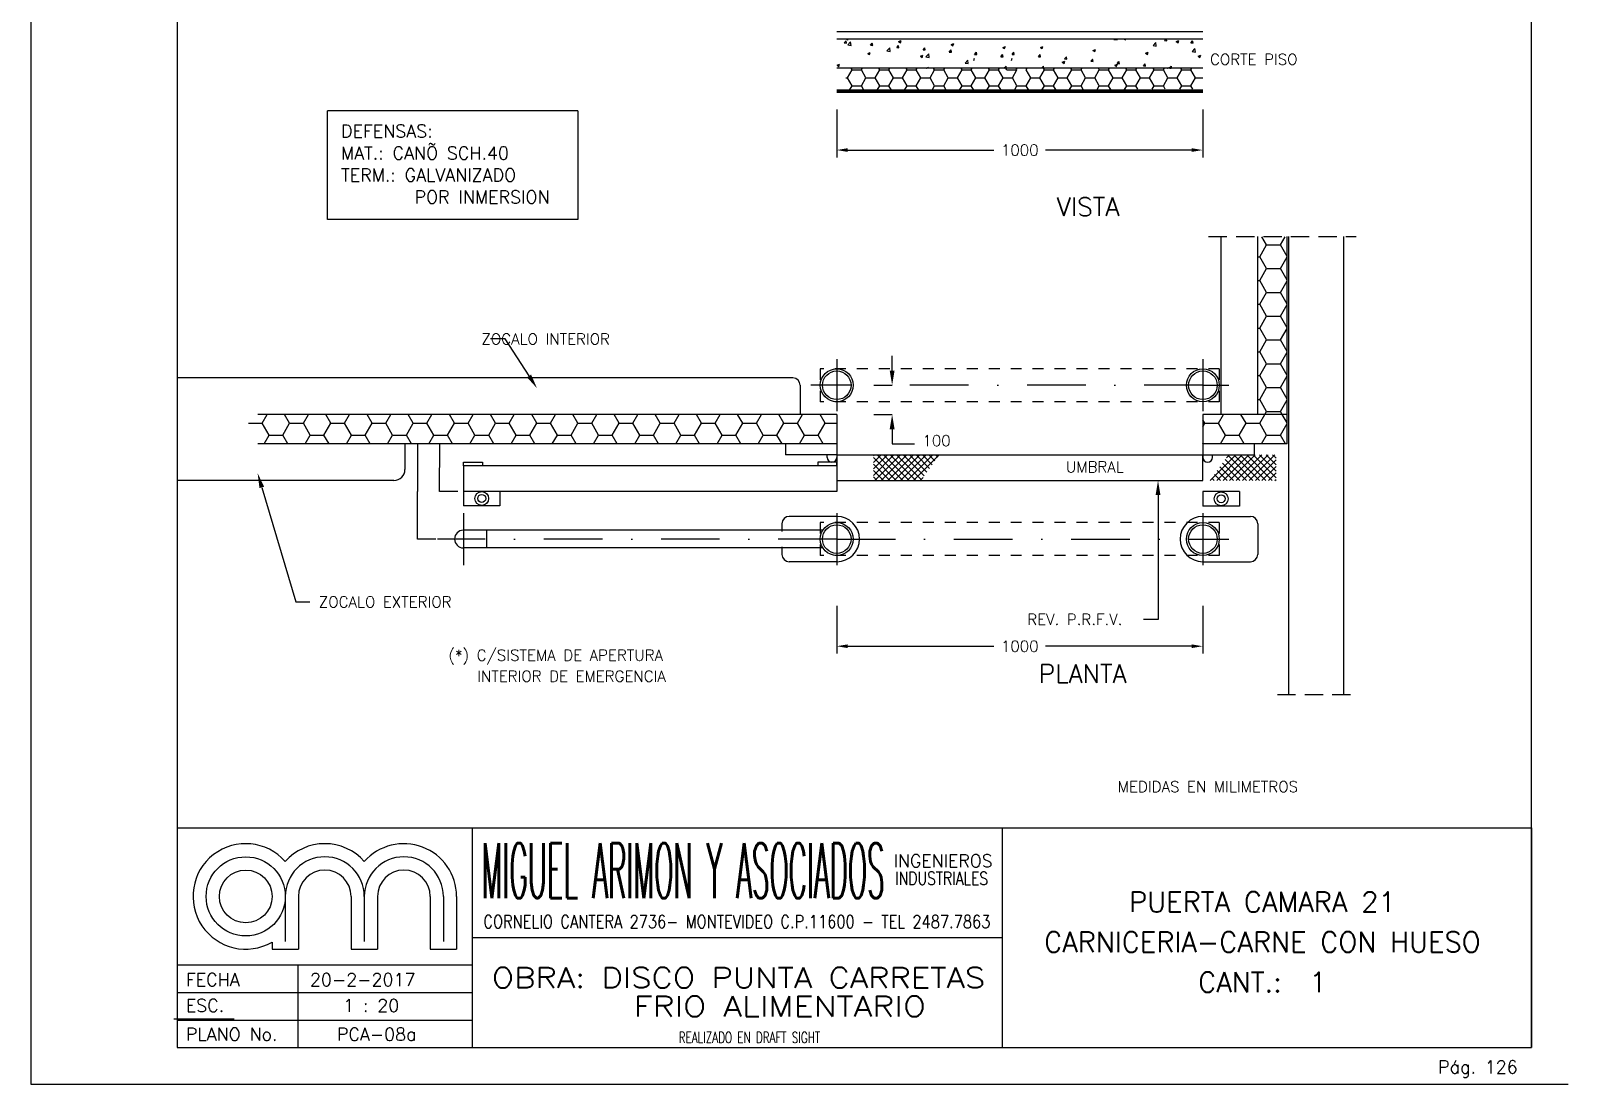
# Model space of a CAD drawing. Extents: x 2682 to 23682, y -29604 to -17724.
# Drawn here: x 2682 to 6882, y -23664 to -20788 of the extents above; entities that cross this region are included whole.
import ezdxf
from ezdxf.enums import TextEntityAlignment as Align

# ---------------------------------------------------------------- set-up
doc = ezdxf.new("R2010")
doc.units = 0
doc.header["$MEASUREMENT"] = 0
doc.header["$PDMODE"] = 33
for name, pattern in [('CEN20', [320, 160, -80, 0, -80]), ('PUN15', [60, 30, -30]), ('PUN25', [75, 50, -25])]:
    doc.linetypes.add(name, pattern=pattern)
doc.layers.get('0').update_dxf_attribs({"linetype": 'CONTINUOUS'})
doc.layers.get('DEFPOINTS').update_dxf_attribs({"linetype": 'CONTINUOUS'})
for name, color, linetype in [('0.25', 50, 'CONTINUOUS'), ('0.6', 15, 'CONTINUOUS'), ('A_tabiq-paneles', 122, 'CONTINUOUS'), ('FI', 2, 'CONTINUOUS'), ('GR', 9, 'CONTINUOUS'), ('IS', 5, 'CONTINUOUS'), ('ISO', 19, 'CONTINUOUS'), ('ISOF', 12, 'CONTINUOUS'), ('MA', 15, 'CONTINUOUS'), ('ME', 7, 'CONTINUOUS'), ('MF', 19, 'CONTINUOUS'), ('TF', 13, 'CONTINUOUS'), ('TX', 13, 'CONTINUOUS')]:
    doc.layers.add(name, color=color, linetype=linetype)
doc.styles.add('ROMANS', font='romans')
doc.styles.get("Standard").update_dxf_attribs({"font": 'ITALIC'})
doc.dimstyles.new('RPM 1-50', dxfattribs={"dimscale": 20, "dimtxt": 1.5, "dimasz": 1.5, "dimexe": 1, "dimexo": 2, "dimgap": 1, "dimtad": 0, "dimdec": 0, "dimtxsty": 'ROMANS', "dimcen": 1.5, "dimclrd": 256, "dimclre": 256, "dimclrt": 256, "dimadec": 0, "dimazin": 0, "dimtfac": 1, "dimtdec": 0, "dimtix": 1, "dimtmove": 2, "dimatfit": 0, "dimfxl": 1, "dimtolj": 1, "dimlwd": -1, "dimlwe": -1, "dimarcsym": 0})
doc.dimstyles.get("Standard").update_dxf_attribs({"dimtxt": 0.18, "dimasz": 0.18, "dimexe": 0.18, "dimexo": 0.0625, "dimgap": 0.09, "dimtad": 0, "dimtih": 1, "dimtoh": 1, "dimdec": 4, "dimzin": 0, "dimdsep": 46, "dimtxsty": 'Standard', "dimcen": 0.09, "dimadec": 0, "dimazin": 0, "dimtfac": 1, "dimtdec": 4, "dimtofl": 0, "dimtmove": 0, "dimatfit": 3, "dimfxl": 1, "dimtolj": 1, "dimtzin": 0, "dimarcsym": 0})

# ---------------------------------------------------------------- blocks, each defined once
blk = doc.blocks.new('*X18')
at = {"color": 0}
for p, q in [((1337.8, 1637.3), (1400.4, 1699.9)), ((1337.8, 1655), (1382.7, 1699.9)), ((1337.8, 1672.7), (1365.1, 1699.9)), ((1337.8, 1690.4), (1347.4, 1699.9)), ((1393.9, 1629.9), (1337.8, 1686.1)), ((1411.6, 1629.9), (1341.6, 1699.9)), ((1348.1, 1629.9), (1418.1, 1699.9)), ((1429.3, 1629.9), (1359.3, 1699.9)), ((1365.8, 1629.9), (1435.8, 1699.9)), ((1447, 1629.9), (1377, 1699.9)), ((1383.5, 1629.9), (1453.5, 1699.9)), ((1464.7, 1629.9), (1394.7, 1699.9)), ((1401.1, 1629.9), (1469.1, 1697.9)), ((1482.3, 1629.9), (1412.3, 1699.9)), ((1418.8, 1629.9), (1476.5, 1687.6)), ((1500, 1629.9), (1430, 1699.9)), ((1517.7, 1629.9), (1447.7, 1699.9)), ((1473.4, 1691.9), (1465.4, 1699.9)), ((1376.3, 1629.9), (1337.8, 1668.4)), ((1358.6, 1629.9), (1337.8, 1650.7)), ((1436.5, 1629.9), (1483.9, 1677.3)), ((1454.2, 1629.9), (1491.3, 1667.1)), ((1471.8, 1629.9), (1498.7, 1656.8)), ((1489.5, 1629.9), (1506.1, 1646.5)), ((1340.9, 1629.9), (1337.8, 1633)), ((1507.2, 1629.9), (1513.5, 1636.2))]:
    blk.add_line(p, q, dxfattribs=at)
blk = doc.blocks.new('*D825')
at = {"layer": 'DEFPOINTS', "color": 0, "transparency": 16777216}
for p in [(3849, -21915.5), (3799, -22045.5), (3849, -22045.5)]:
    blk.add_point(p, dxfattribs=at)
at = {"layer": 'TF', "color": 0, "lineweight": -2, "transparency": 16777216}
for p, q in [((3849, -21915.5), (3798.9, -21915.5)), ((3799, -21915.7), (3799, -21980.4)), ((3799, -22045.4), (3799, -21980.7)), ((3849, -22045.5), (3798.9, -22045.5))]:
    blk.add_line(p, q, dxfattribs=at)
at = {"layer": 'TF', "color": 0, "transparency": 16777216}
for points in [[(3799, -21915.7), (3799.1, -21915.7), (3799, -21915.5)], [(3799, -22045.4), (3799.1, -22045.4), (3799, -22045.5)]]:
    blk.add_solid(points, dxfattribs=at)
at = {"layer": 'TF', "color": 0, "transparency": 16777216, "insert": (3799, -21980.5), "char_height": 0.18, "attachment_point": 5}
blk.add_mtext('\\A1;A', dxfattribs=at)
blk = doc.blocks.new('*D826')
at = {"layer": 'DEFPOINTS', "color": 0, "transparency": 16777216}
for p in [(3788.7, -21915.5), (3738.7, -22175.5), (3788.7, -22175.5)]:
    blk.add_point(p, dxfattribs=at)
at = {"layer": 'TF', "color": 0, "lineweight": -2, "transparency": 16777216}
for p, q in [((3788.6, -21915.5), (3738.5, -21915.5)), ((3738.7, -21915.7), (3738.7, -22045.4)), ((3738.7, -22175.4), (3738.7, -22045.7)), ((3788.6, -22175.5), (3738.5, -22175.5))]:
    blk.add_line(p, q, dxfattribs=at)
at = {"layer": 'TF', "color": 0, "transparency": 16777216}
for points in [[(3738.6, -21915.7), (3738.7, -21915.7), (3738.7, -21915.5)], [(3738.6, -22175.4), (3738.7, -22175.4), (3738.7, -22175.5)]]:
    blk.add_solid(points, dxfattribs=at)
at = {"layer": 'TF', "color": 0, "transparency": 16777216, "insert": (3738.7, -22045.5), "char_height": 0.18, "attachment_point": 5}
blk.add_mtext('\\A1;A+150', dxfattribs=at)
blk = doc.blocks.new('*X19')
at = {"color": 0}
for p, q in [((7519.7, 1786.2), (7533.5, 1809.9)), ((7594.7, 1786.2), (7581, 1809.9)), ((7632.2, 1786.2), (7646, 1809.9)), ((7706.8, 1786.9), (7693.5, 1809.9)), ((7482.2, 1786.2), (7476.8, 1795.6)), ((7476.8, 1776.8), (7482.2, 1786.2)), ((7482.2, 1786.2), (7519.7, 1786.2)), ((7538.5, 1753.7), (7519.7, 1786.2)), ((7576, 1753.7), (7594.7, 1786.2)), ((7594.7, 1786.2), (7632.2, 1786.2)), ((7651, 1753.7), (7632.2, 1786.2)), ((7688.5, 1753.7), (7706.8, 1785.4)), ((7477.2, 1729.9), (7476.8, 1730.6)), ((7524.8, 1729.9), (7538.5, 1753.7)), ((7538.5, 1753.7), (7576, 1753.7)), ((7589.7, 1729.9), (7576, 1753.7)), ((7637.3, 1729.9), (7651, 1753.7)), ((7651, 1753.7), (7688.5, 1753.7)), ((7702.2, 1729.9), (7688.5, 1753.7))]:
    blk.add_line(p, q, dxfattribs=at)
blk = doc.blocks.new('*X20')
at = {"color": 0}
for p, q in [((7632.2, 2240.8), (7651, 2273.3)), ((7651, 2273.3), (7638.1, 2295.6)), ((7651, 2273.3), (7688.5, 2273.3)), ((7688.5, 2273.3), (7701.4, 2295.6)), ((7706.8, 2241.6), (7688.5, 2273.3)), ((7626.8, 2240.8), (7632.2, 2240.8)), ((7651, 2208.4), (7632.2, 2240.8)), ((7688.5, 2208.4), (7706.8, 2240.1)), ((7632.2, 2175.9), (7651, 2208.4)), ((7651, 2208.4), (7688.5, 2208.4)), ((7706.8, 2176.6), (7688.5, 2208.4)), ((7626.8, 2175.9), (7632.2, 2175.9)), ((7651, 2143.4), (7632.2, 2175.9)), ((7632.2, 2110.9), (7651, 2143.4)), ((7651, 2143.4), (7688.5, 2143.4)), ((7688.5, 2143.4), (7706.8, 2175.2)), ((7706.8, 2111.7), (7688.5, 2143.4)), ((7626.8, 2110.9), (7632.2, 2110.9)), ((7651, 2078.5), (7632.2, 2110.9)), ((7688.5, 2078.5), (7706.8, 2110.2)), ((7632.2, 2046), (7651, 2078.5)), ((7651, 2078.5), (7688.5, 2078.5)), ((7706.8, 2046.7), (7688.5, 2078.5)), ((7626.8, 2046), (7632.2, 2046)), ((7651, 2013.5), (7632.2, 2046)), ((7688.5, 2013.5), (7706.8, 2045.3)), ((7626.8, 1981), (7632.2, 1981)), ((7632.2, 1981), (7651, 2013.5)), ((7651, 1948.6), (7632.2, 1981)), ((7651, 2013.5), (7688.5, 2013.5)), ((7706.8, 1981.8), (7688.5, 2013.5)), ((7688.5, 1948.6), (7706.8, 1980.3)), ((7632.2, 1916.1), (7651, 1948.6)), ((7651, 1948.6), (7688.5, 1948.6)), ((7706.8, 1916.8), (7688.5, 1948.6)), ((7626.8, 1916.1), (7632.2, 1916.1)), ((7651, 1883.6), (7632.2, 1916.1)), ((7688.5, 1883.6), (7706.8, 1915.4)), ((7626.8, 1851.1), (7632.2, 1851.1)), ((7632.2, 1851.1), (7651, 1883.6)), ((7651, 1818.7), (7632.2, 1851.1)), ((7651, 1883.6), (7688.5, 1883.6)), ((7706.8, 1851.9), (7688.5, 1883.6)), ((7688.5, 1818.7), (7706.8, 1850.4)), ((7646, 1809.9), (7651, 1818.7)), ((7651, 1818.7), (7688.5, 1818.7)), ((7693.5, 1809.9), (7688.5, 1818.7))]:
    blk.add_line(p, q, dxfattribs=at)
blk = doc.blocks.new('*D828')
at = {"layer": 'DEFPOINTS', "color": 0, "transparency": 16777216}
for p in [(4883.7, -20963.1), (5883.7, -20963.1), (5883.7, -21113.4)]:
    blk.add_point(p, dxfattribs=at)
at = {"layer": 'TX', "transparency": 16777216}
for p, q in [((4883.7, -21003.1), (4883.7, -21133.4)), ((5883.7, -21003.1), (5883.7, -21133.4)), ((4913.7, -21113.4), (5313, -21113.4)), ((5853.7, -21113.4), (5454.4, -21113.4))]:
    blk.add_line(p, q, dxfattribs=at)
for points in [[(4913.7, -21108.4), (4913.7, -21118.4), (4883.7, -21113.4)], [(5853.7, -21108.4), (5853.7, -21118.4), (5883.7, -21113.4)]]:
    blk.add_solid(points, dxfattribs=at)
at = {"layer": 'TX', "transparency": 16777216, "insert": (5383.7, -21113.4), "char_height": 30, "attachment_point": 5, "style": 'ROMANS'}
blk.add_mtext('\\A1;1000', dxfattribs=at)
blk = doc.blocks.new('*D845')
at = {"layer": 'DEFPOINTS', "color": 0, "transparency": 16777216}
for p in [(4883.7, -22317.9), (5883.7, -22317.9), (5883.7, -22468.1)]:
    blk.add_point(p, dxfattribs=at)
at = {"layer": 'TX', "transparency": 16777216}
for p, q in [((4883.7, -22357.9), (4883.7, -22488.1)), ((5883.7, -22357.9), (5883.7, -22488.1)), ((4913.7, -22468.1), (5313, -22468.1)), ((5853.7, -22468.1), (5454.4, -22468.1))]:
    blk.add_line(p, q, dxfattribs=at)
for points in [[(4913.7, -22463.1), (4913.7, -22473.1), (4883.7, -22468.1)], [(5853.7, -22463.1), (5853.7, -22473.1), (5883.7, -22468.1)]]:
    blk.add_solid(points, dxfattribs=at)
at = {"layer": 'TX', "transparency": 16777216, "insert": (5383.7, -22468.1), "char_height": 30, "attachment_point": 5, "style": 'ROMANS'}
blk.add_mtext('\\A1;1000', dxfattribs=at)

msp = doc.modelspace()

# ---------------------------------------------------------------- linework, layer by layer
at = {"layer": '0.25'}
for p, q in [((4904.25595, -20820.83792), (4910.23312, -20821.36086)), ((4904.25596, -20820.83792), (4909.07687, -20815.09258)), ((4910.21705, -20821.34506), (4909.06079, -20815.07679)), ((4910.33895, -20810.20198), (4913.79133, -20812.53065)), ((4913.77522, -20812.51495), (4914.55131, -20810.20198)), ((4913.96882, -20826.13806), (4921.75767, -20818.0204)), ((4913.96882, -20826.13806), (4922.8625, -20827.51738)), ((4922.84622, -20827.50177), (4921.7414, -20818.00479)), ((4975.98197, -20827.11314), (4981.95914, -20827.63607)), ((4975.98198, -20827.11313), (4980.80288, -20821.3678)), ((4981.94306, -20827.62033), (4980.78681, -20821.35206)), ((5047.70799, -20833.38835), (5052.5289, -20827.64301)), ((5053.66908, -20833.8956), (5052.51282, -20827.62733)), ((5052.53005, -20817.18426), (5057.50427, -20820.53942)), ((5052.53006, -20817.18427), (5059.53191, -20814.49651)), ((5057.48815, -20820.52384), (5059.51578, -20814.48093)), ((5196.24299, -20825.19304), (5201.21722, -20828.54819)), ((5196.243, -20825.19304), (5203.24485, -20822.50528)), ((5201.20109, -20828.53273), (5203.22872, -20822.48981)), ((5337.45343, -20833.20181), (5344.45528, -20830.51405)), ((5342.41151, -20836.54161), (5344.43914, -20830.4987)), ((5439.95594, -20833.20181), (5446.9578, -20830.51405)), ((5444.91402, -20836.54161), (5446.94166, -20830.4987)), ((5641.05554, -20811.4857), (5642.28726, -20810.20198)), ((5641.05554, -20811.48571), (5649.94921, -20812.86503)), ((5649.93294, -20812.84982), (5649.62491, -20810.20198)), ((5669.53619, -20810.20198), (5672.66534, -20812.31262)), ((5672.64922, -20812.29745), (5673.35233, -20810.20198)), ((5747.77964, -20828.0376), (5755.56849, -20819.91995)), ((5747.77964, -20828.03761), (5756.67332, -20829.41693)), ((5756.65703, -20829.40179), (5755.55221, -20819.90481)), ((5779.36702, -20814.64606), (5785.34418, -20815.16899)), ((5779.36703, -20814.64605), (5783.09604, -20810.20198)), ((5785.32812, -20815.15381), (5784.41469, -20810.20198)), ((5811.40406, -20816.96624), (5816.37829, -20820.3214)), ((5811.40407, -20816.96625), (5818.40592, -20814.27849)), ((5816.36216, -20820.30633), (5818.38979, -20814.26342)), ((5851.09303, -20820.92127), (5857.0702, -20821.44421)), ((5851.09304, -20820.92127), (5855.91395, -20815.17593)), ((5857.05413, -20821.42908), (5855.89787, -20815.16081)), ((4968.50781, -20849.43738), (4973.48204, -20852.79253)), ((4968.50782, -20849.43738), (4975.50967, -20846.74962)), ((4973.46589, -20852.77689), (4975.49352, -20846.73397)), ((5020.69292, -20842.68996), (5028.48177, -20834.5723)), ((5020.69293, -20842.68996), (5029.5866, -20844.06929)), ((5029.57031, -20844.05374), (5028.46549, -20834.55676)), ((5047.70799, -20833.38835), (5053.68515, -20833.91128)), ((5112.22075, -20857.44615), (5117.19498, -20860.80131)), ((5112.22076, -20857.44616), (5119.22262, -20854.7584)), ((5117.17883, -20860.78578), (5119.20646, -20854.74286)), ((5119.434, -20839.66356), (5125.41117, -20840.1865)), ((5119.43401, -20839.66356), (5124.25492, -20833.91823)), ((5125.39509, -20840.17087), (5124.23883, -20833.9026)), ((5127.41703, -20859.24186), (5135.20588, -20851.1242)), ((5127.41703, -20859.24186), (5136.31071, -20860.62119)), ((5136.2944, -20860.6057), (5135.18958, -20851.10872)), ((5191.16002, -20845.93878), (5197.13719, -20846.46171)), ((5191.16003, -20845.93877), (5195.98094, -20840.19344)), ((5197.1211, -20846.44614), (5195.96485, -20840.17787)), ((5234.14113, -20875.79376), (5241.92998, -20867.6761)), ((5243.01849, -20877.15767), (5241.91367, -20867.66069)), ((5258.38924, -20868.79466), (5260.41688, -20862.75175)), ((5260.38352, -20852.21399), (5266.36069, -20852.73692)), ((5260.38353, -20852.21399), (5265.20444, -20846.46865)), ((5266.3446, -20852.72141), (5265.18834, -20846.45314)), ((5332.10954, -20858.4892), (5338.08671, -20859.01214)), ((5332.10955, -20858.4892), (5336.93046, -20852.74387)), ((5338.07061, -20858.99668), (5336.91435, -20852.72841)), ((5337.45342, -20833.20181), (5342.42764, -20836.55697)), ((5360.89176, -20868.79466), (5362.91939, -20862.75175)), ((5362.88604, -20852.21399), (5368.86321, -20852.73692)), ((5362.88605, -20852.21399), (5367.70696, -20846.46865)), ((5368.84711, -20852.72141), (5367.69086, -20846.45314)), ((5434.61206, -20858.4892), (5440.58923, -20859.01214)), ((5434.61207, -20858.4892), (5439.43297, -20852.74387)), ((5440.57313, -20858.99668), (5439.41687, -20852.72841)), ((5439.95594, -20833.20181), (5444.93016, -20836.55697)), ((5499.64664, -20873.4637), (5504.62087, -20876.81886)), ((5499.64665, -20873.4637), (5506.6485, -20870.77594)), ((5504.6047, -20876.80355), (5506.63233, -20870.76063)), ((5506.33808, -20864.76442), (5512.31525, -20865.28735)), ((5506.33809, -20864.76441), (5511.15899, -20859.01908)), ((5512.29914, -20865.27195), (5511.14288, -20859.00368)), ((5578.0641, -20871.03963), (5582.88501, -20865.29429)), ((5578.0641, -20871.03963), (5584.04126, -20871.56256)), ((5584.02515, -20871.54722), (5582.8689, -20865.27895)), ((5583.66888, -20841.21058), (5588.6431, -20844.56574)), ((5583.66889, -20841.21059), (5590.67074, -20838.52283)), ((5588.62696, -20844.5505), (5590.65459, -20838.50758)), ((5649.79012, -20877.31484), (5654.61103, -20871.56951)), ((5655.75117, -20877.82249), (5654.59491, -20871.55422)), ((5727.38182, -20849.21936), (5732.35605, -20852.57451)), ((5727.38183, -20849.21936), (5734.38369, -20846.5316)), ((5732.3399, -20852.55938), (5734.36753, -20846.51647)), ((5854.50375, -20844.58951), (5862.2926, -20836.47185)), ((5854.50375, -20844.58951), (5863.39742, -20845.96883)), ((5863.38112, -20845.95376), (5862.2763, -20836.45678)), ((5871.09477, -20857.22813), (5876.06899, -20860.58329)), ((5871.09478, -20857.22813), (5878.09663, -20854.54038)), ((5876.05283, -20860.56827), (5878.08046, -20854.52536)), ((4884.48557, -20881.69049), (4889.4598, -20885.04565)), ((4884.48558, -20881.6905), (4891.48743, -20879.00274)), ((4889.44363, -20885.02994), (4891.47126, -20878.98702)), ((5128.19852, -20889.69927), (5128.94383, -20890.20199)), ((5128.19853, -20889.69927), (5135.20038, -20887.01151)), ((5134.10844, -20890.20199), (5135.1842, -20886.99591)), ((5234.14114, -20875.79376), (5243.03481, -20877.17309)), ((5340.41957, -20890.20198), (5346.15157, -20884.22801)), ((5346.83201, -20890.20198), (5346.13525, -20884.21266)), ((5442.92209, -20890.20198), (5448.65409, -20884.22801)), ((5449.33452, -20890.20198), (5448.63776, -20884.21266)), ((5643.35958, -20881.47247), (5648.33381, -20884.82763)), ((5643.35959, -20881.47248), (5650.36145, -20878.78472)), ((5648.31763, -20884.81243), (5650.34527, -20878.76952)), ((5649.79011, -20877.31484), (5655.76728, -20877.83778)), ((5721.51613, -20883.59006), (5727.4933, -20884.11299)), ((5721.51614, -20883.59005), (5726.33705, -20877.84472)), ((5727.47718, -20884.09776), (5726.32092, -20877.82949)), ((5787.07253, -20889.48124), (5788.14107, -20890.20198)), ((5787.07254, -20889.48125), (5794.07439, -20886.79349)), ((5792.90946, -20890.20198), (5794.0582, -20886.7784)), ((5793.24215, -20889.86527), (5797.09081, -20890.20198)), ((5793.24216, -20889.86527), (5798.06307, -20884.11993)), ((5799.17164, -20890.20198), (5798.04693, -20884.10476))]:
    msp.add_line(p, q, dxfattribs=at)
at = {"layer": '0.6'}
for p, q in [((3082.05496, -17823.99649), (3082.05496, -23563.99649)), ((6782.05496, -23563.99649), (6782.05496, -17823.99649)), ((3082.05496, -23563.99649), (6782.05496, -23563.99649))]:
    msp.add_line(p, q, dxfattribs=at)
at = {"layer": 'A_tabiq-paneles'}
for p, q in [((4913.54721, -20916.32336), (4926.04721, -20894.67272)), ((4926.0472, -20894.67273), (4923.46601, -20890.20198)), ((4926.04721, -20894.67273), (4951.04721, -20894.67273)), ((4951.04721, -20894.67272), (4953.6284, -20890.20198)), ((4963.54721, -20916.32336), (4951.04721, -20894.67273)), ((4988.54721, -20916.32336), (5001.04721, -20894.67273)), ((5001.0472, -20894.67273), (4998.46601, -20890.20199)), ((5001.04721, -20894.67274), (5026.04721, -20894.67274)), ((5026.04721, -20894.67273), (5028.6284, -20890.20199)), ((5038.54721, -20916.32337), (5026.04721, -20894.67273)), ((5063.54721, -20916.32336), (5076.04721, -20894.67273)), ((5076.04721, -20894.67273), (5073.46602, -20890.20199)), ((5076.04721, -20894.67274), (5101.04721, -20894.67274)), ((5101.04721, -20894.67273), (5103.62839, -20890.20198)), ((5101.04721, -20894.67273), (5103.6284, -20890.20199)), ((5113.54721, -20916.32337), (5101.04721, -20894.67273)), ((5138.54721, -20916.32336), (5151.04721, -20894.67273)), ((5151.04721, -20894.67273), (5148.46602, -20890.20199)), ((5151.04721, -20894.67274), (5176.04721, -20894.67274)), ((5176.04721, -20894.67273), (5178.6284, -20890.20199)), ((5188.54721, -20916.32337), (5176.04721, -20894.67273)), ((5213.54721, -20916.32336), (5226.04721, -20894.67273)), ((5226.04721, -20894.67273), (5223.46602, -20890.20199)), ((5226.04721, -20894.67274), (5251.04721, -20894.67274)), ((5251.04721, -20894.67273), (5253.6284, -20890.20199)), ((5263.54721, -20916.32337), (5251.04721, -20894.67273)), ((5288.54721, -20916.32336), (5301.04721, -20894.67273)), ((5301.04721, -20894.67273), (5298.46602, -20890.20199)), ((5301.04721, -20894.67274), (5326.04721, -20894.67274)), ((5326.04721, -20894.67273), (5328.62839, -20890.20198)), ((5338.54721, -20916.32337), (5326.04721, -20894.67273)), ((5348.54468, -20894.67273), (5345.96349, -20890.20198)), ((5348.54468, -20894.67273), (5345.9635, -20890.20198)), ((5348.54469, -20894.67273), (5373.54469, -20894.67273)), ((5363.5472, -20916.32336), (5376.0472, -20894.67273)), ((5376.0472, -20894.67273), (5373.46601, -20890.20198)), ((5373.54469, -20894.67273), (5376.12587, -20890.20198)), ((5373.54469, -20894.67273), (5376.12587, -20890.20198)), ((5401.0472, -20894.67273), (5403.62839, -20890.20198)), ((5401.0472, -20894.67273), (5403.62839, -20890.20198)), ((5413.5472, -20916.32337), (5401.0472, -20894.67273)), ((5413.5472, -20916.32337), (5401.0472, -20894.67273)), ((5438.5472, -20916.32336), (5451.0472, -20894.67273)), ((5438.5472, -20916.32336), (5451.0472, -20894.67273)), ((5451.0472, -20894.67273), (5448.46601, -20890.20198)), ((5451.0472, -20894.67273), (5448.46601, -20890.20198)), ((5451.04721, -20894.67273), (5476.04721, -20894.67273)), ((5451.04721, -20894.67273), (5476.04721, -20894.67273)), ((5476.0472, -20894.67273), (5478.62839, -20890.20198)), ((5476.0472, -20894.67273), (5478.62839, -20890.20198)), ((5488.5472, -20916.32337), (5476.0472, -20894.67273)), ((5488.5472, -20916.32337), (5476.0472, -20894.67273)), ((5513.5472, -20916.32336), (5526.0472, -20894.67273)), ((5513.5472, -20916.32336), (5526.0472, -20894.67273)), ((5526.0472, -20894.67273), (5523.46601, -20890.20198)), ((5526.0472, -20894.67273), (5523.46601, -20890.20198)), ((5526.04721, -20894.67273), (5551.04721, -20894.67273)), ((5526.04721, -20894.67273), (5551.04721, -20894.67273)), ((5551.0472, -20894.67273), (5553.62839, -20890.20198)), ((5551.0472, -20894.67273), (5553.62839, -20890.20198)), ((5563.5472, -20916.32337), (5551.0472, -20894.67273)), ((5563.5472, -20916.32337), (5551.0472, -20894.67273)), ((5588.5472, -20916.32336), (5601.0472, -20894.67273)), ((5588.5472, -20916.32336), (5601.0472, -20894.67273)), ((5601.0472, -20894.67273), (5598.46601, -20890.20198)), ((5601.0472, -20894.67273), (5598.46601, -20890.20198)), ((5601.04721, -20894.67273), (5626.04721, -20894.67273)), ((5601.04721, -20894.67273), (5626.04721, -20894.67273)), ((5626.0472, -20894.67273), (5628.62839, -20890.20198)), ((5626.0472, -20894.67273), (5628.62839, -20890.20198)), ((5638.5472, -20916.32337), (5626.0472, -20894.67273)), ((5638.5472, -20916.32337), (5626.0472, -20894.67273)), ((5663.5472, -20916.32336), (5676.0472, -20894.67273)), ((5663.5472, -20916.32336), (5676.0472, -20894.67273)), ((5676.0472, -20894.67273), (5673.46601, -20890.20198)), ((5676.0472, -20894.67273), (5673.46601, -20890.20198)), ((5676.04721, -20894.67273), (5701.04721, -20894.67273)), ((5713.54719, -20916.32338), (5701.04719, -20894.67274)), ((5701.0472, -20894.67273), (5703.62839, -20890.20198)), ((5701.0472, -20894.67273), (5703.62838, -20890.20199)), ((5738.5472, -20916.32337), (5751.0472, -20894.67273)), ((5751.04719, -20894.67274), (5748.46601, -20890.20199)), ((5751.0472, -20894.67274), (5776.0472, -20894.67274)), ((5788.54719, -20916.32338), (5776.04719, -20894.67274)), ((5776.0472, -20894.67273), (5778.62838, -20890.20199)), ((5813.5472, -20916.32337), (5826.0472, -20894.67273)), ((5826.04719, -20894.67274), (5823.46601, -20890.20199)), ((5826.0472, -20894.67273), (5851.0472, -20894.67273)), ((5863.54719, -20916.32337), (5851.04719, -20894.67273)), ((5851.04719, -20894.67273), (5853.62838, -20890.20198)), ((4908.67109, -20916.32336), (4913.54721, -20916.32336)), ((4926.0472, -20937.974), (4913.5472, -20916.32336)), ((4918.98737, -20950.20198), (4926.04721, -20937.97399)), ((4926.04721, -20937.974), (4951.04721, -20937.974)), ((4951.04721, -20937.97399), (4963.54721, -20916.32336)), ((4958.10703, -20950.20198), (4951.04721, -20937.974)), ((4963.54721, -20916.32336), (4988.54721, -20916.32336)), ((4983.67109, -20916.32337), (4988.54721, -20916.32337)), ((5001.0472, -20937.974), (4988.5472, -20916.32337)), ((4993.98738, -20950.20199), (5001.04721, -20937.974)), ((5001.04721, -20937.97401), (5026.04721, -20937.97401)), ((5026.04721, -20937.974), (5038.54721, -20916.32336)), ((5033.10704, -20950.20199), (5026.04721, -20937.974)), ((5038.54721, -20916.32337), (5063.54721, -20916.32337)), ((5076.04721, -20937.974), (5063.54721, -20916.32337)), ((5068.98738, -20950.20199), (5076.04721, -20937.974)), ((5076.04721, -20937.97401), (5101.04721, -20937.97401)), ((5101.04721, -20937.974), (5113.54721, -20916.32336)), ((5108.10704, -20950.20199), (5101.04721, -20937.974)), ((5113.54721, -20916.32337), (5138.54721, -20916.32337)), ((5151.04721, -20937.974), (5138.54721, -20916.32337)), ((5143.98738, -20950.20199), (5151.04721, -20937.974)), ((5151.04721, -20937.97401), (5176.04721, -20937.97401)), ((5176.04721, -20937.974), (5188.54721, -20916.32336)), ((5183.10704, -20950.20199), (5176.04721, -20937.974)), ((5188.54721, -20916.32337), (5213.54721, -20916.32337)), ((5226.04721, -20937.974), (5213.54721, -20916.32337)), ((5218.98738, -20950.20199), (5226.04721, -20937.974)), ((5226.04721, -20937.97401), (5251.04721, -20937.97401)), ((5251.04721, -20937.974), (5263.54721, -20916.32336)), ((5258.10704, -20950.20199), (5251.04721, -20937.974)), ((5263.54721, -20916.32337), (5288.54721, -20916.32337)), ((5301.04721, -20937.974), (5288.54721, -20916.32337)), ((5293.98738, -20950.20199), (5301.04721, -20937.974)), ((5301.04721, -20937.97401), (5326.04721, -20937.97401)), ((5326.04721, -20937.974), (5338.54721, -20916.32337)), ((5333.10704, -20950.20199), (5326.04721, -20937.974)), ((5338.54721, -20916.32337), (5363.54721, -20916.32337)), ((5376.0472, -20937.974), (5363.5472, -20916.32337)), ((5368.98737, -20950.20198), (5376.0472, -20937.974)), ((5376.04721, -20937.974), (5401.04721, -20937.974)), ((5401.0472, -20937.974), (5413.5472, -20916.32336)), ((5401.0472, -20937.974), (5413.5472, -20916.32336)), ((5408.10703, -20950.20198), (5401.0472, -20937.974)), ((5406.33095, -20947.12573), (5401.0472, -20937.974)), ((5413.54721, -20916.32337), (5438.54721, -20916.32337)), ((5413.54721, -20916.32337), (5438.54721, -20916.32337)), ((5451.0472, -20937.974), (5438.5472, -20916.32337)), ((5451.0472, -20937.974), (5438.5472, -20916.32337)), ((5443.98737, -20950.20198), (5451.0472, -20937.974)), ((5445.76345, -20947.12573), (5451.0472, -20937.974)), ((5451.04721, -20937.974), (5476.04721, -20937.974)), ((5451.04721, -20937.974), (5476.04721, -20937.974)), ((5476.0472, -20937.974), (5488.5472, -20916.32336)), ((5476.0472, -20937.974), (5488.5472, -20916.32336)), ((5483.10703, -20950.20198), (5476.0472, -20937.974)), ((5481.33095, -20947.12573), (5476.0472, -20937.974)), ((5488.54721, -20916.32337), (5513.54721, -20916.32337)), ((5488.54721, -20916.32337), (5513.54721, -20916.32337)), ((5526.0472, -20937.974), (5513.5472, -20916.32337)), ((5526.0472, -20937.974), (5513.5472, -20916.32337)), ((5518.98737, -20950.20198), (5526.0472, -20937.974)), ((5520.76345, -20947.12573), (5526.0472, -20937.974)), ((5526.04721, -20937.974), (5551.04721, -20937.974)), ((5526.04721, -20937.974), (5551.04721, -20937.974)), ((5551.0472, -20937.974), (5563.5472, -20916.32336)), ((5551.0472, -20937.974), (5563.5472, -20916.32336)), ((5558.10703, -20950.20198), (5551.0472, -20937.974)), ((5556.33095, -20947.12573), (5551.0472, -20937.974)), ((5563.54721, -20916.32337), (5588.54721, -20916.32337)), ((5563.54721, -20916.32337), (5588.54721, -20916.32337)), ((5601.0472, -20937.974), (5588.5472, -20916.32337)), ((5601.0472, -20937.974), (5588.5472, -20916.32337)), ((5593.98737, -20950.20198), (5601.0472, -20937.974)), ((5595.76345, -20947.12573), (5601.0472, -20937.974)), ((5601.04721, -20937.974), (5626.04721, -20937.974)), ((5601.04721, -20937.974), (5626.04721, -20937.974)), ((5626.0472, -20937.974), (5638.5472, -20916.32336)), ((5626.0472, -20937.974), (5638.5472, -20916.32336)), ((5633.10703, -20950.20198), (5626.0472, -20937.974)), ((5631.33095, -20947.12573), (5626.0472, -20937.974)), ((5638.54721, -20916.32337), (5663.54721, -20916.32337)), ((5638.54721, -20916.32337), (5663.54721, -20916.32337)), ((5676.0472, -20937.974), (5663.5472, -20916.32337)), ((5676.0472, -20937.974), (5663.5472, -20916.32337)), ((5668.98737, -20950.20198), (5676.0472, -20937.974)), ((5670.76345, -20947.12573), (5676.0472, -20937.974)), ((5676.04721, -20937.974), (5701.04721, -20937.974)), ((5706.33095, -20947.12574), (5701.04719, -20937.97401)), ((5701.0472, -20937.974), (5713.5472, -20916.32337)), ((5706.33095, -20947.12573), (5701.0472, -20937.974)), ((5713.5472, -20916.32338), (5738.5472, -20916.32338)), ((5751.04719, -20937.97401), (5738.54719, -20916.32338)), ((5745.76344, -20947.12574), (5751.0472, -20937.974)), ((5751.0472, -20937.97401), (5776.0472, -20937.97401)), ((5781.33095, -20947.12574), (5776.04719, -20937.97401)), ((5776.0472, -20937.974), (5788.5472, -20916.32337)), ((5788.5472, -20916.32338), (5813.5472, -20916.32338)), ((5826.04719, -20937.97401), (5813.54719, -20916.32338)), ((5820.76344, -20947.12574), (5826.0472, -20937.974)), ((5826.0472, -20937.974), (5851.0472, -20937.974)), ((5851.04719, -20937.974), (5863.54719, -20916.32336)), ((5856.33094, -20947.12573), (5851.04719, -20937.974)), ((5863.5472, -20916.32337), (5883.67109, -20916.32337))]:
    msp.add_line(p, q, dxfattribs=at)
at = {"layer": 'FI'}
for p, q in [((2682.05496, -17723.99649), (2682.05496, -23663.99649)), ((5933.88422, -21835.53673), (5933.88422, -21349.857)), ((4763.88422, -21735.53673), (3082.05496, -21735.53673)), ((4783.88422, -21755.53673), (4783.88422, -21835.53673)), ((5035.10616, -21915.53673), (5096.22395, -21915.53673)), ((4883.88422, -21945.53673), (5883.88422, -21945.53673)), ((5883.88422, -22015.53673), (5883.88422, -21945.53673)), ((4883.88422, -22015.53673), (5883.88422, -22015.53673)), ((3082.05496, -23413.59627), (3888.45447, -23413.59627)), ((3082.05496, -23488.79627), (3888.45447, -23488.79627)), ((2682.03522, -23663.99649), (6882.03522, -23663.99649))]:
    msp.add_line(p, q, dxfattribs=at)
at = {"layer": 'FI', "linetype": 'PUN25'}
for p, q in [((5899.57141, -21349.857), (6302.77281, -21349.857)), ((6087.37589, -22599.66326), (6298.86523, -22599.66326))]:
    msp.add_line(p, q, dxfattribs=at)
at = {"layer": 'FI', "linetype": 'PUN15'}
for p, q in [((5928.88422, -21710.53673), (4838.88422, -21710.53673)), ((4838.88422, -21710.53673), (4838.88422, -21800.53673)), ((5928.88422, -21710.53673), (5928.88422, -21800.53673)), ((5928.88422, -21800.53673), (4838.88422, -21800.53673)), ((5928.88422, -22130.53673), (4838.88422, -22130.53673)), ((4838.88422, -22130.53673), (4838.88422, -22220.53673)), ((5928.88422, -22130.53673), (5928.88422, -22220.53673)), ((5928.88422, -22220.53673), (4838.88422, -22220.53673))]:
    msp.add_line(p, q, dxfattribs=at)
at = {"layer": 'FI', "linetype": 'CEN20'}
for p, q in [((4883.88422, -21684.43925), (4883.88422, -21826.63421)), ((5883.88422, -21684.43925), (5883.88422, -21826.63421)), ((5883.88422, -21755.53673), (4812.78674, -21755.53673)), ((5883.88422, -21755.53673), (5954.98171, -21755.53673)), ((3863.88422, -22104.43925), (3863.88422, -22246.63421)), ((4883.88422, -22104.43925), (4883.88422, -22246.63421)), ((5883.88422, -22104.43925), (5883.88422, -22246.63421)), ((4883.88422, -22175.53673), (3792.78674, -22175.53673)), ((4883.88422, -22175.53673), (5954.98171, -22175.53673))]:
    msp.add_line(p, q, dxfattribs=at)
at = {"layer": 'FI', "linetype": 'ByBlock'}
for p, q in [((5035.10616, -21715.53673), (5035.10616, -21675.53673)), ((4985.16866, -21755.53673), (5035.28616, -21755.53673)), ((4985.16866, -21835.53673), (5035.28616, -21835.53673)), ((5035.10616, -21875.53673), (5035.10616, -21915.53673))]:
    msp.add_line(p, q, dxfattribs=at)
at = {"layer": 'FI'}
for centre in [(4883.88422, -21755.53673), (5883.88422, -21755.53673), (4883.88422, -22175.53673), (5883.88422, -22175.53673)]:
    msp.add_circle(centre, 39, dxfattribs=at)
msp.add_arc((4763.88422, -21755.53673), 20, 0, 90, dxfattribs=at)
at = {"layer": 'FI', "linetype": 'ByBlock'}
for points in [[(5028.43949, -21715.53673), (5041.77283, -21715.53673), (5035.10616, -21755.53673)], [(5028.43949, -21875.53673), (5041.77283, -21875.53673), (5035.10616, -21835.53673)]]:
    msp.add_solid(points, dxfattribs=at)
at = {"layer": 'GR'}
for p, q in [((6118.88422, -22599.66326), (6118.88422, -21349.857)), ((6268.88422, -22599.66326), (6268.88422, -21349.857))]:
    msp.add_line(p, q, dxfattribs=at)
at = {"layer": 'IS'}
for p, q in [((5883.67109, -20790.20198), (4883.67109, -20790.20198)), ((5883.67109, -20810.20198), (4883.67109, -20810.20198)), ((5883.67109, -20890.20198), (4883.67109, -20890.20198)), ((5883.67109, -20950.20198), (4883.67109, -20950.20198))]:
    msp.add_line(p, q, dxfattribs=at)
at = {"layer": 'ISO'}
for p, q in [((6033.88422, -21835.53673), (6033.88422, -21349.857)), ((6113.88422, -21915.53673), (6113.88422, -21349.857)), ((4883.88422, -21835.53673), (3302.38941, -21835.53673)), ((4883.88422, -21835.53673), (4883.88422, -21915.53673)), ((6113.88422, -21835.53673), (5883.88422, -21835.53673)), ((5883.88422, -21835.53673), (5883.88422, -21915.53673)), ((4883.88422, -21915.53673), (3302.38941, -21915.53673)), ((6113.88422, -21915.53673), (5883.88422, -21915.53673))]:
    msp.add_line(p, q, dxfattribs=at)
at = {"layer": 'ISOF'}
for p, q in [((3314.30492, -21859.30134), (3328.02542, -21835.53673)), ((3389.30491, -21859.30136), (3375.5844, -21835.53673)), ((3426.80492, -21859.30134), (3440.52542, -21835.53673)), ((3501.80491, -21859.30136), (3488.0844, -21835.53673)), ((3539.30492, -21859.30134), (3553.02542, -21835.53673)), ((3614.30491, -21859.30136), (3600.5844, -21835.53673)), ((3651.80492, -21859.30134), (3665.52542, -21835.53673)), ((3726.80491, -21859.30136), (3713.0844, -21835.53673)), ((3764.30492, -21859.30134), (3778.02542, -21835.53673)), ((3839.30491, -21859.30136), (3825.5844, -21835.53673)), ((3876.80492, -21859.30134), (3890.52542, -21835.53673)), ((3951.80491, -21859.30136), (3938.08439, -21835.53673)), ((3989.30492, -21859.30134), (4003.02542, -21835.53673)), ((4064.30491, -21859.30136), (4050.58439, -21835.53673)), ((4101.80492, -21859.30134), (4115.52542, -21835.53673)), ((4176.80491, -21859.30136), (4163.08439, -21835.53673)), ((4214.30492, -21859.30133), (4228.02542, -21835.53673)), ((4289.30491, -21859.30136), (4275.58439, -21835.53673)), ((4326.80491, -21859.30133), (4340.52542, -21835.53673)), ((4401.80491, -21859.30136), (4388.08439, -21835.53673)), ((4439.30491, -21859.30133), (4453.02542, -21835.53673)), ((4514.30491, -21859.30136), (4500.58439, -21835.53673)), ((4551.80494, -21859.30133), (4565.52544, -21835.53673)), ((4626.80493, -21859.30136), (4613.08442, -21835.53673)), ((4664.30494, -21859.30133), (4678.02544, -21835.53673)), ((4739.30493, -21859.30136), (4725.58442, -21835.53673)), ((4776.80494, -21859.30133), (4790.52544, -21835.53673)), ((4851.80493, -21859.30136), (4838.08442, -21835.53673)), ((3276.80493, -21859.30135), (3314.30493, -21859.30135)), ((3333.05491, -21891.77731), (3314.30491, -21859.30136)), ((3370.55492, -21891.77729), (3389.30492, -21859.30134)), ((3389.30493, -21859.30135), (3426.80493, -21859.30135)), ((3445.55491, -21891.77731), (3426.80491, -21859.30136)), ((3483.05492, -21891.77729), (3501.80492, -21859.30134)), ((3501.80493, -21859.30135), (3539.30493, -21859.30135)), ((3558.05491, -21891.77731), (3539.30491, -21859.30136)), ((3595.55492, -21891.77729), (3614.30492, -21859.30134)), ((3614.30493, -21859.30135), (3651.80493, -21859.30135)), ((3670.55491, -21891.77731), (3651.80491, -21859.30136)), ((3708.05492, -21891.77729), (3726.80492, -21859.30134)), ((3726.80493, -21859.30135), (3764.30493, -21859.30135)), ((3783.05491, -21891.77731), (3764.30491, -21859.30136)), ((3820.55492, -21891.77729), (3839.30492, -21859.30134)), ((3839.30493, -21859.30135), (3876.80493, -21859.30135)), ((3895.55491, -21891.77731), (3876.80491, -21859.30136)), ((3933.05492, -21891.77729), (3951.80492, -21859.30134)), ((3951.80493, -21859.30135), (3989.30493, -21859.30135)), ((4008.05491, -21891.77731), (3989.30491, -21859.30136)), ((4045.55492, -21891.77729), (4064.30492, -21859.30134)), ((4064.30493, -21859.30135), (4101.80493, -21859.30135)), ((4120.55491, -21891.77731), (4101.80491, -21859.30136)), ((4158.05492, -21891.77729), (4176.80492, -21859.30133)), ((4176.80493, -21859.30135), (4214.30493, -21859.30135)), ((4233.05491, -21891.77731), (4214.30491, -21859.30136)), ((4270.55491, -21891.77729), (4289.30491, -21859.30133)), ((4289.30493, -21859.30135), (4326.80493, -21859.30135)), ((4345.55491, -21891.77731), (4326.80491, -21859.30136)), ((4383.05491, -21891.77729), (4401.80491, -21859.30133)), ((4401.80493, -21859.30135), (4439.30493, -21859.30135)), ((4458.05491, -21891.77731), (4439.30491, -21859.30136)), ((4495.55491, -21891.77729), (4514.30491, -21859.30133)), ((4514.30493, -21859.30135), (4551.80493, -21859.30135)), ((4570.55493, -21891.77731), (4551.80493, -21859.30136)), ((4608.05494, -21891.77729), (4626.80494, -21859.30133)), ((4626.80496, -21859.30135), (4664.30496, -21859.30135)), ((4683.05493, -21891.77731), (4664.30493, -21859.30136)), ((4720.55494, -21891.77729), (4739.30494, -21859.30133)), ((4739.30496, -21859.30135), (4776.80496, -21859.30135)), ((4795.55493, -21891.77731), (4776.80493, -21859.30136)), ((4833.05494, -21891.77729), (4851.80494, -21859.30133)), ((4851.80496, -21859.30135), (4883.88422, -21859.30135)), ((3319.3374, -21915.53673), (3333.05492, -21891.77729)), ((3333.05493, -21891.7773), (3370.55493, -21891.7773)), ((3384.27242, -21915.53673), (3370.55491, -21891.77731)), ((3431.8374, -21915.53673), (3445.55492, -21891.77729)), ((3445.55493, -21891.7773), (3483.05493, -21891.7773)), ((3496.77242, -21915.53673), (3483.05491, -21891.77731)), ((3544.3374, -21915.53673), (3558.05492, -21891.77729)), ((3558.05493, -21891.7773), (3595.55493, -21891.7773)), ((3609.27242, -21915.53673), (3595.55491, -21891.77731)), ((3656.8374, -21915.53673), (3670.55492, -21891.77729)), ((3670.55493, -21891.7773), (3708.05493, -21891.7773)), ((3721.77242, -21915.53673), (3708.05491, -21891.77731)), ((3769.3374, -21915.53673), (3783.05492, -21891.77729)), ((3783.05493, -21891.7773), (3820.55493, -21891.7773)), ((3834.27242, -21915.53673), (3820.55491, -21891.77731)), ((3881.8374, -21915.53673), (3895.55492, -21891.77729)), ((3895.55493, -21891.7773), (3933.05493, -21891.7773)), ((3946.77242, -21915.53673), (3933.05491, -21891.77731)), ((3994.3374, -21915.53673), (4008.05492, -21891.77729)), ((4008.05493, -21891.7773), (4045.55493, -21891.7773)), ((4059.27242, -21915.53673), (4045.55491, -21891.77731)), ((4106.8374, -21915.53673), (4120.55492, -21891.77729)), ((4120.55493, -21891.7773), (4158.05493, -21891.7773)), ((4171.77242, -21915.53673), (4158.05491, -21891.77731)), ((4219.3374, -21915.53673), (4233.05491, -21891.77729)), ((4233.05493, -21891.7773), (4270.55493, -21891.7773)), ((4284.27242, -21915.53673), (4270.55491, -21891.77731)), ((4331.83739, -21915.53673), (4345.55491, -21891.77729)), ((4345.55493, -21891.7773), (4383.05493, -21891.7773)), ((4396.77241, -21915.53673), (4383.05491, -21891.77731)), ((4444.33739, -21915.53673), (4458.05491, -21891.77729)), ((4458.05493, -21891.7773), (4495.55493, -21891.7773)), ((4509.27241, -21915.53673), (4495.55491, -21891.77731)), ((4556.83742, -21915.53673), (4570.55494, -21891.77729)), ((4570.55496, -21891.7773), (4608.05496, -21891.7773)), ((4621.77244, -21915.53673), (4608.05493, -21891.77731)), ((4669.33742, -21915.53673), (4683.05494, -21891.77729)), ((4683.05496, -21891.7773), (4720.55496, -21891.7773)), ((4734.27244, -21915.53673), (4720.55493, -21891.77731)), ((4781.83742, -21915.53673), (4795.55494, -21891.77729)), ((4795.55496, -21891.7773), (4833.05496, -21891.7773)), ((4846.77244, -21915.53673), (4833.05493, -21891.77731))]:
    msp.add_line(p, q, dxfattribs=at)
at = {"layer": 'MA'}
for p, q in [((3082.05496, -22963.99649), (6782.05496, -22963.99649)), ((3082.05496, -22963.99649), (3082.05496, -23563.99649)), ((3888.45447, -23563.99649), (3888.45447, -22963.99649)), ((5335.25472, -22963.99649), (5335.25472, -23563.99649)), ((6782.03522, -22963.99649), (6782.03522, -23563.99649)), ((6782.05496, -22963.99649), (6782.05496, -23563.99649)), ((3377.25478, -23151.19638), (3377.25478, -23274.13487)), ((3413.25476, -23151.19638), (3413.25476, -23295.19629)), ((3557.25467, -23151.19638), (3557.25467, -23295.19629)), ((3593.25465, -23151.19638), (3593.25465, -23274.13487)), ((3629.25463, -23151.19638), (3629.25463, -23295.19629)), ((3773.25454, -23151.19638), (3773.25454, -23295.19629)), ((3809.25452, -23151.19638), (3809.25452, -23274.13487)), ((3845.2545, -23151.19638), (3845.2545, -23295.19629)), ((5335.25472, -23263.99649), (3888.45447, -23263.99649)), ((3341.2548, -23275.90396), (3341.2548, -23295.19629)), ((3341.2548, -23295.19629), (3413.25476, -23295.19629)), ((3557.25467, -23295.19629), (3629.25463, -23295.19629)), ((3773.25454, -23295.19629), (3845.2545, -23295.19629)), ((3082.05496, -23338.39627), (3888.45447, -23338.39627))]:
    msp.add_line(p, q, dxfattribs=at)
for radius in [107.99994, 71.99996]:
    msp.add_circle((3269.25484, -23151.19638), radius, dxfattribs=at)
for centre, radius, start, end in [((3269.25484, -23151.19638), 143.99991, 41.40962211, 300), ((3485.25472, -23151.19638), 143.99991, 41.40962211, 138.59037789), ((3701.25459, -23151.19638), 143.99991, 0, 138.59037789), ((3485.25472, -23151.19638), 107.99994, 0, 180), ((3701.25459, -23151.19638), 107.99994, 0, 180), ((3485.25472, -23151.19638), 71.99996, 0, 180), ((3701.25459, -23151.19638), 71.99996, 0, 180)]:
    msp.add_arc(centre, radius, start, end, dxfattribs=at)
at = {"layer": 'ME'}
for p, q in [((5883.67109, -20951.40198), (4883.67109, -20951.40198)), ((5883.67109, -20952.20198), (4883.67109, -20952.20198)), ((5883.67109, -20953.00198), (4883.67109, -20953.00198)), ((5883.67109, -20953.80198), (4883.67109, -20953.80198)), ((5883.67109, -20954.60198), (4883.67109, -20954.60198)), ((5883.67109, -20955.40198), (4883.67109, -20955.40198)), ((5883.67109, -20956.20198), (4883.67109, -20956.20198)), ((4176.91228, -21006.30507), (3492.93424, -21006.30507)), ((3492.93424, -21303.37661), (3492.93424, -21006.30507)), ((4176.91228, -21006.30507), (4176.91228, -21303.37661)), ((4176.91228, -21303.37661), (3492.93424, -21303.37661)), ((4743.88422, -21915.53673), (4743.88422, -21945.53673)), ((4883.88422, -21915.53673), (4883.88422, -21945.53673)), ((5883.88422, -21915.53673), (5883.88422, -21945.53673)), ((6023.88422, -21915.53673), (6023.88422, -21945.53673)), ((3863.88422, -21965.37933), (3915.8922, -21965.37933)), ((3863.88422, -21975.53673), (3863.88422, -21965.37933)), ((3915.8922, -21965.37933), (3915.8922, -21975.53673)), ((4883.88422, -21945.53673), (4743.88422, -21945.53673)), ((4883.88422, -21965.37933), (4831.87625, -21965.37933)), ((4831.87625, -21965.37933), (4831.87625, -21975.53673)), ((4857.63422, -21952.41173), (4857.63422, -21945.53673)), ((4883.88422, -21945.53673), (4883.88422, -21952.41173)), ((4883.88422, -21975.53673), (4883.88422, -21965.37933)), ((5883.88422, -21945.53673), (5883.88422, -21952.41173)), ((5883.88422, -21945.53673), (6023.88422, -21945.53673)), ((5910.13422, -21952.41173), (5910.13422, -21945.53673)), ((4883.88422, -21975.53673), (3863.88422, -21975.53673)), ((3863.88422, -21975.53673), (3863.88422, -22045.53673)), ((4883.88422, -21975.53673), (4883.88422, -22045.53673)), ((3863.88422, -22044.68718), (3863.88422, -22084.68718)), ((4883.88422, -22045.53673), (3863.88422, -22045.53673)), ((3963.88422, -22045.53673), (3963.88422, -22084.68718)), ((5983.88422, -22045.53673), (5883.88422, -22045.53673)), ((5883.88422, -22045.53673), (5883.88422, -22085.53673)), ((5983.88422, -22045.53673), (5983.88422, -22085.53673)), ((3963.88422, -22084.68718), (3863.88422, -22084.68718)), ((5983.88422, -22085.53673), (5883.88422, -22085.53673)), ((4883.88422, -22113.53673), (4753.88422, -22113.53673)), ((5883.88422, -22113.53673), (6013.88422, -22113.53673)), ((4846.88422, -22151.53673), (3863.88422, -22151.53673)), ((3926.88422, -22151.53673), (3926.88422, -22199.53673)), ((4846.88422, -22199.53673), (3863.88422, -22199.53673)), ((4883.88422, -22237.53673), (4753.88422, -22237.53673)), ((5883.88422, -22237.53673), (6013.88422, -22237.53673)), ((3411.78873, -23338.39627), (3411.78873, -23563.99649))]:
    msp.add_line(p, q, dxfattribs=at)
at = {"layer": 'ME', "linetype": 'CEN20'}
for p, q in [((4733.88422, -22133.53673), (4733.88422, -22154.53673)), ((6033.88422, -22133.53673), (6033.88422, -22217.53673)), ((4733.88422, -22196.53673), (4733.88422, -22217.53673))]:
    msp.add_line(p, q, dxfattribs=at)
at = {"layer": 'ME'}
for centre, radius in [((4883.88422, -21755.53673), 45), ((5883.88422, -21755.53673), 45), ((3913.88422, -22064.68718), 18.85797), ((5933.88422, -22065.53673), 18.85797), ((3913.88422, -22064.68718), 10.85797), ((5933.88422, -22065.53673), 10.85797), ((4883.88422, -22175.53673), 45), ((5883.88422, -22175.53673), 45)]:
    msp.add_circle(centre, radius, dxfattribs=at)
for centre, radius, start, end in [((4870.75922, -21952.41173), 13.125, 180, 0), ((5897.00922, -21952.41173), 13.125, 180, 0), ((4753.88422, -22133.53673), 20, 90, 180), ((4883.88422, -22175.53673), 62, 270, 90), ((5883.88422, -22175.53673), 62, 90, 270), ((6013.88422, -22133.53673), 20, 0, 90), ((3863.88422, -22175.53673), 24, 90, 270), ((4753.88422, -22217.53673), 20, 180, 270), ((6013.88422, -22217.53673), 20, 270, 0)]:
    msp.add_arc(centre, radius, start, end, dxfattribs=at)
at = {"layer": 'MF'}
msp.add_line((3238.16287, -23486.70876), (3073.16287, -23486.70876), dxfattribs=at)
msp.add_line((3238.16287, -23486.70876), (3073.16287, -23486.70876), dxfattribs=at)
at = {"layer": 'TF'}
for p, q in [((3978.23619, -21629.22926), (3938.23619, -21629.22926)), ((4043.29275, -21730.17001), (3978.23619, -21629.22926)), ((3704.23423, -21915.53673), (3704.23423, -21985.53673)), ((4883.88422, -21945.53673), (4883.88422, -22015.53673)), ((3674.23423, -22015.53673), (3082.05496, -22015.53673)), ((3313.21926, -22034.33339), (3406.40182, -22347.21563)), ((5761.48232, -22055.53673), (5761.48232, -22395.02367)), ((3406.40182, -22347.21563), (3444.05774, -22347.21563)), ((5761.48232, -22395.02367), (5721.48232, -22395.02367))]:
    msp.add_line(p, q, dxfattribs=at)
msp.add_arc((3674.23423, -21985.53673), 30, 270, 0, dxfattribs=at)
for points in [[(4037.68909, -21733.78158), (4048.89641, -21726.55843), (4064.96218, -21763.79196)], [(3306.82993, -22036.23626), (3319.60859, -22032.43052), (3301.80204, -21995.99742)], [(5768.14898, -22055.53673), (5754.81565, -22055.53673), (5761.48232, -22015.53673)]]:
    msp.add_solid(points, dxfattribs=at)

# ---------------------------------------------------------------- block references
at = {"layer": 'ISOF'}
for name in ['*X20', '*X19']:
    msp.add_blockref(name, (-1592.94504, -23645.47874), dxfattribs=at)
at = {"layer": 'TF', "xscale": -1, "rotation": 180}
msp.add_blockref('*X18', (3646.07934, -20315.59472), dxfattribs=at)
at = {"layer": 'TF', "xscale": -1}
msp.add_blockref('*X18', (7421.6891, -23645.47874), dxfattribs=at)

# ---------------------------------------------------------------- texts
at = {"layer": '0.6', "style": 'ROMANS'}
for s, width, p, p2 in [('OBRA: DISCO PUNTA CARRETAS', 1.035604, (3941.15061, -23400.56464), (5289.16202, -23400.56464)), ('FRIO ALIMENTARIO', 1.088962, (4329.01221, -23478.87679), (5127.58471, -23478.87679))]:
    msp.add_text(s, height=55, dxfattribs=dict(at, width=width)).set_placement(p, p2, align=Align.FIT)
at = {"layer": 'FI', "linetype": 'ByBlock', "style": 'ROMANS'}
msp.add_text('100', height=30, dxfattribs=at).set_placement((5156.40959, -21906.84016), align=Align.MIDDLE_CENTER)
at = {"layer": 'FI', "style": 'ROMANS'}
for s, width, p, p2 in [('INGENIEROS ', 0.868836, (5039.38842, -23071.51609), (5333.34469, -23071.51609)), ('INDUSTRIALES', 0.729467, (5043.12511, -23119.23101), (5297.22293, -23119.23101)), ('CORNELIO CANTERA 2736- MONTEVIDEO C.P.11600 - TEL 2487.7863', 0.730272, (3918.3687, -23237.46292), (5303.45083, -23237.46292))]:
    msp.add_text(s, height=35, dxfattribs=dict(at, width=width)).set_placement(p, p2, align=Align.FIT)
for s, p in [('20-2-2017', (3444.84708, -23396.00121)), ('Pág. 126', (6526.48843, -23634.5967))]:
    msp.add_text(s, height=35, dxfattribs=at).set_placement(p)
at = {"layer": 'FI', "style": 'ROMANS', "width": 0.691964}
msp.add_text('REALIZADO EN DRAFT SIGHT', height=30, dxfattribs=at).set_placement((4645.20484, -23536.37237), align=Align.MIDDLE)
at = {"layer": 'GR', "style": 'ROMANS'}
for s, p in [('VISTA', (5570.52264, -21268.33674)), ('PLANTA', (5555.83544, -22543.15008))]:
    msp.add_text(s, height=50, dxfattribs=at).set_placement(p, align=Align.MIDDLE)
at = {"layer": 'GR', "style": 'ROMANS', "width": 0.325217}
msp.add_text('MIGUEL ARIMON Y ASOCIADOS', height=150, dxfattribs=at).set_placement((3913.3864, -23155.82046), (5014.47687, -23155.82046), align=Align.FIT)
at = {"layer": 'MA', "style": 'ROMANS'}
for s, p in [('PUERTA CAMARA 21', (6046.56032, -23166.23022)), ('CARNICERIA-CARNE CON HUESO', (6046.56032, -23275.80329)), ('CANT.:  1', (6046.56032, -23385.2783))]:
    msp.add_text(s, height=55, dxfattribs=at).set_placement(p, align=Align.MIDDLE)
at = {"layer": 'ME', "style": 'ROMANS'}
for s, p in [('DEFENSAS:', (3529.39212, -21079.17168)), ('MAT.: CANO SCH.40', (3529.39212, -21139.17168)), ('TERM.: GALVANIZADO', (3529.39212, -21199.17168)), ('POR INMERSION', (3730.32575, -21259.17168)), ('FECHA', (3105.59716, -23396.00121)), ('ESC.', (3105.59716, -23466.61315)), ('1 : 20', (3535.68906, -23466.61315)), ('PLANO No.', (3105.59716, -23545.01244)), ('PCA-08a', (3518.36552, -23545.01244))]:
    msp.add_text(s, height=35, dxfattribs=at).set_placement(p)
msp.add_text('%%126', height=20, dxfattribs=at).set_placement((3778.15993, -21095.85916), align=Align.MIDDLE)
at = {"layer": 'TF', "style": 'ROMANS'}
for s, p in [('CORTE PISO', (5903.40455, -20865.65273)), ('ZOCALO INTERIOR', (3913.23619, -21629.22926)), ('ZOCALO EXTERIOR', (3469.05774, -22347.21563)), ('REV. P.R.F.V.', (5404.33471, -22395.02367))]:
    msp.add_text(s, height=30, dxfattribs=at).set_placement(p, align=Align.MIDDLE_LEFT)
msp.add_text('UMBRAL', height=30, dxfattribs=at).set_placement((5588.83101, -21993.3539), align=Align.CENTER)
for s, p in [('(*) C/SISTEMA DE APERTURA', (3822.96303, -22507.69346)), ('    INTERIOR DE EMERGENCIA', (3812.00744, -22564.86572)), ('MEDIDAS EN MILIMETROS', (5651.47697, -22866.51636))]:
    msp.add_text(s, height=30, dxfattribs=at).set_placement(p)

# ---------------------------------------------------------------- dimensions: what is measured, and where the dimension line sits
at = {"layer": 'TF'}
for base, p1, p2, text, picture, middle in [((3738.66469, -22175.53673), (3788.66469, -21915.53673), (3788.66469, -22175.53673), 'A+150', '*D826', (3738.66469, -22045.53673)), ((3799.0461, -22045.53673), (3849.0461, -21915.53673), (3849.0461, -22045.53673), 'A', '*D825', (3799.0461, -21980.53673))]:
    dim = msp.add_linear_dim(base=base, p1=p1, p2=p2, angle=270, text=text, dimstyle='Standard', dxfattribs=at)
    dim.commit()
    dim.dimension.update_dxf_attribs({"geometry": picture, "text_midpoint": middle})
at = {"layer": 'TX'}
for base, p1, p2, picture, middle in [((5883.67109, -21113.35145), (4883.67109, -20963.09144), (5883.67109, -20963.09144), '*D828', (5383.67109, -21113.35145)), ((5883.67109, -22468.11379), (4883.67109, -22317.85377), (5883.67109, -22317.85377), '*D845', (5383.67109, -22468.11379))]:
    dim = msp.add_linear_dim(base=base, p1=p1, p2=p2, text='1000', dimstyle='RPM 1-50', dxfattribs=at)
    dim.commit()
    dim.dimension.update_dxf_attribs({"geometry": picture, "text_midpoint": middle})

doc.saveas('drawing.dxf')
